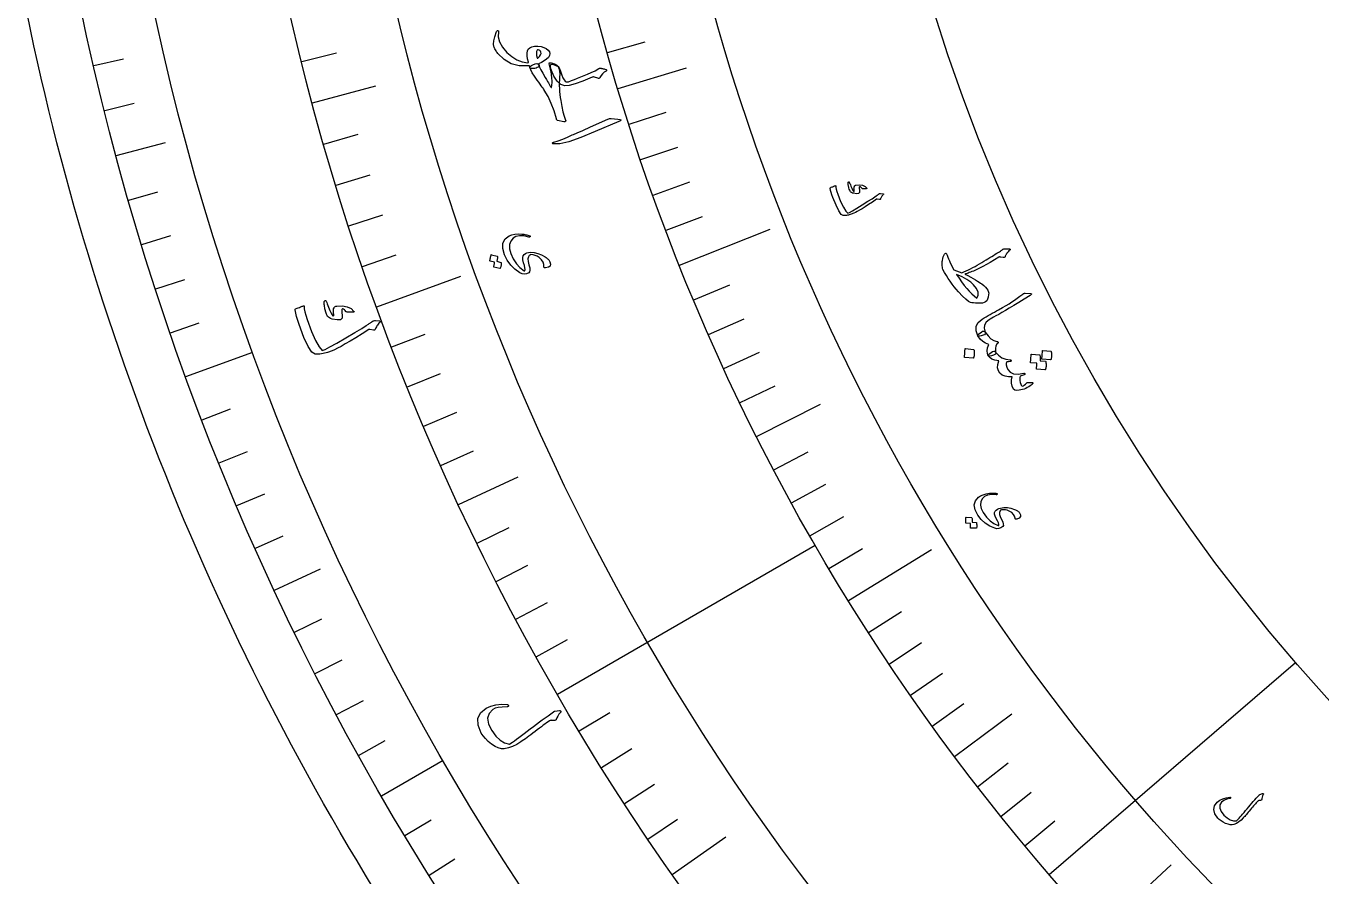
# Model space of a CAD drawing. Header units: millimetres. Extents: x -92 to 92, y -92 to 120.
# Drawn here: x -90.65 to -46.41, y -48.07 to -19.04 of the extents above; entities that cross this region are included whole.
import ezdxf

# ---------------------------------------------------------------- set-up
doc = ezdxf.new("R2010")
doc.units = ezdxf.units.MM
for name, color, linetype in [('CUT_OUTER', 1, 'Continuous'), ('ENGRAVE', 7, 'Continuous'), ('ENGRAVE_FINE', 8, 'Continuous'), ('TEXT', 5, 'Continuous')]:
    doc.layers.add(name, color=color, linetype=linetype)

msp = doc.modelspace()

# ---------------------------------------------------------------- linework, layer by layer
at = {"layer": 'CUT_OUTER'}
msp.add_lwpolyline([(-78.7504, -48.5245), (-79.0466, -48.0404), (-79.3399, -47.5545), (-79.6302, -47.0668), (-79.9175, -46.5773), (-80.2018, -46.0861), (-80.483, -45.5931), (-80.7613, -45.0984), (-81.0365, -44.602), (-81.3086, -44.1039), (-81.5777, -43.6042), (-81.8437, -43.1028), (-82.1067, -42.5998), (-82.3665, -42.0952), (-82.6232, -41.589), (-82.8769, -41.0813), (-83.1274, -40.572), (-83.3748, -40.0612), (-83.619, -39.5488), (-83.8601, -39.035), (-84.098, -38.5197), (-84.3328, -38.003), (-84.5644, -37.4848), (-84.7928, -36.9652), (-85.018, -36.4443), (-85.24, -35.9219), (-85.4589, -35.3982), (-85.6744, -34.8732), (-85.8868, -34.3468), (-86.0959, -33.8192), (-86.3018, -33.2903), (-86.5045, -32.7601), (-86.7039, -32.2287), (-86.9, -31.6961), (-87.0928, -31.1623), (-87.2824, -30.6273), (-87.4687, -30.0912), (-87.6517, -29.5539), (-87.8314, -29.0156), (-88.0077, -28.4761), (-88.1808, -27.9356), (-88.3506, -27.394), (-88.517, -26.8513), (-88.6801, -26.3077), (-88.8398, -25.7631), (-88.9962, -25.2175), (-89.1493, -24.6709), (-89.299, -24.1235), (-89.4453, -23.5751), (-89.5883, -23.0258), (-89.7279, -22.4757), (-89.8641, -21.9247), (-89.9969, -21.3729), (-90.1264, -20.8203), (-90.2524, -20.2669), (-90.3751, -19.7127), (-90.4944, -19.1578), (-90.6102, -18.6022)], dxfattribs=at)
at = {"layer": 'ENGRAVE'}
for points in [[(-70.4248, -21.1686), (-68.0862, -20.4656)], [(-80.8601, -21.6664), (-78.6978, -21.087)], [(-87.5612, -23.4619), (-85.8859, -23.0131)], [(-68.3198, -27.206), (-65.2261, -25.974)], [(-78.664, -28.6314), (-75.7956, -27.5873)], [(-85.1831, -31.0041), (-82.9014, -30.1737)], [(-65.6906, -33.0531), (-63.5092, -31.9555)], [(-75.8693, -35.3784), (-73.8405, -34.4324)], [(-72.4972, -41.8562), (-63.6853, -36.7687)], [(-62.5533, -38.6632), (-59.7207, -36.9125)], [(-82.1568, -38.3103), (-80.5849, -37.5774)], [(-55.6944, -48.0198), (-47.2877, -40.7715)], [(-58.9286, -43.9908), (-56.9717, -42.5299)], [(-78.5052, -45.325), (-76.4024, -44.1109)], [(-68.5733, -48.0155), (-66.7396, -46.7316)], [(-53.9708, -49.9491), (-51.5269, -47.6873)]]:
    msp.add_lwpolyline(points, dxfattribs=at)
for radius in [90.65, 90.65, 88.2219, 83.7125, 83.7125, 80.1513, 73.5375, 73.5375, 69.6525, 62.4375, 62.4375]:
    msp.add_circle((0, 0), radius, dxfattribs=at)
at = {"layer": 'ENGRAVE_FINE'}
for points in [[(-70.7818, -19.9424), (-69.4997, -19.5812)], [(-88.3266, -20.3918), (-87.3127, -20.1577)], [(-81.2259, -20.2519), (-80.0411, -19.9565)], [(-87.9573, -21.9302), (-86.9476, -21.6785)], [(-70.0464, -22.389), (-68.7776, -21.9834)], [(-80.4696, -23.0743), (-79.2959, -22.7377)], [(-69.6466, -23.6033), (-68.3851, -23.1758)], [(-80.0547, -24.4752), (-78.887, -24.1182)], [(-87.1384, -24.9865), (-86.1381, -24.6997)], [(-69.2255, -24.8112), (-67.9716, -24.3618)], [(-79.6153, -25.8686), (-78.4541, -25.4913)], [(-68.7832, -26.0122), (-67.5373, -25.541)], [(-86.689, -26.5035), (-85.6939, -26.1992)], [(-79.1517, -27.2541), (-77.9972, -26.8566)], [(-86.2133, -28.0124), (-85.2236, -27.6908)], [(-67.8355, -28.3921), (-66.6068, -27.8778)], [(-85.7113, -29.5128), (-84.7273, -29.174)], [(-67.3302, -29.5703), (-66.1107, -29.0347)], [(-78.1524, -29.9999), (-77.0124, -29.5623)], [(-66.8043, -30.7401), (-65.5942, -30.1833)], [(-77.6169, -31.3593), (-76.4848, -30.9019)], [(-66.2577, -31.9012), (-65.0575, -31.3233)], [(-84.6291, -32.4861), (-83.6576, -32.1131)], [(-77.0578, -32.7091), (-75.9338, -32.232)], [(-84.0492, -33.9581), (-83.0844, -33.5683)], [(-76.4752, -34.0489), (-75.3597, -33.5523)], [(-65.1032, -34.1956), (-63.924, -33.5762)], [(-64.4956, -35.3282), (-63.3274, -34.6883)], [(-83.4438, -35.4198), (-82.4859, -35.0132)], [(-63.868, -36.4506), (-62.7111, -35.7903)], [(-75.2403, -36.6971), (-74.1429, -36.1619)], [(-82.8129, -36.8707), (-81.8622, -36.4474)], [(-63.2205, -37.5624), (-62.0754, -36.882)], [(-74.5884, -38.0047), (-73.5005, -37.4504)], [(-73.9138, -39.3006), (-72.8357, -38.7274)], [(-81.4757, -39.7383), (-80.5404, -39.2822)], [(-61.8666, -39.7528), (-60.746, -39.0327)], [(-73.2166, -40.5846), (-72.1487, -39.9927)], [(-61.1606, -40.8307), (-60.0528, -40.0911)], [(-80.7697, -41.1542), (-79.8425, -40.6818)], [(-60.4355, -41.8965), (-59.3408, -41.1376)], [(-80.0392, -42.5576), (-79.1204, -42.0691)], [(-59.6914, -42.95), (-58.6102, -42.172)], [(-71.7556, -43.1151), (-70.709, -42.4863)], [(-79.2843, -43.948), (-78.3741, -43.4435)], [(-70.9922, -44.3609), (-69.9568, -43.7138)], [(-58.1472, -45.0185), (-57.094, -44.203)], [(-70.2072, -45.5931), (-69.1832, -44.9281)], [(-57.3476, -46.0328), (-56.3089, -45.199)], [(-77.7022, -46.6882), (-76.8102, -46.1522)], [(-69.4008, -46.8114), (-68.3886, -46.1287)], [(-56.5299, -47.0333), (-55.506, -46.1814)], [(-76.8756, -48.0372), (-75.9931, -47.4857)]]:
    msp.add_lwpolyline(points, dxfattribs=at)
at = {"layer": 'TEXT'}
for points in [[(-73.4925, -20.4027), (-73.7966, -20.3997), (-74.0702, -20.3281), (-74.3131, -20.1877), (-74.5248, -19.9782), (-74.5488, -19.9474), (-74.5712, -19.9165), (-74.5919, -19.8857), (-74.611, -19.8549), (-74.6282, -19.8243), (-74.6433, -19.794), (-74.6561, -19.7641), (-74.6668, -19.7345), (-74.6762, -19.6563), (-74.664, -19.5463), (-74.6301, -19.4044), (-74.5744, -19.2311), (-74.565, -19.2116), (-74.5543, -19.1988), (-74.5424, -19.1927), (-74.5292, -19.1932), (-74.5176, -19.1991), (-74.5104, -19.209), (-74.5078, -19.2227), (-74.5096, -19.2405), (-74.5187, -19.4079), (-74.4731, -19.5814), (-74.3728, -19.7604), (-74.2177, -19.9445), (-74.0567, -20.0851), (-73.8835, -20.1901), (-73.6981, -20.2595), (-73.5007, -20.2934), (-73.4946, -20.2911), (-73.4902, -20.2878), (-73.4875, -20.2835), (-73.4864, -20.2784), (-73.5123, -20.1576), (-73.5263, -20.0526), (-73.5284, -19.9634), (-73.5189, -19.8901), (-73.4902, -19.8277), (-73.4401, -19.78), (-73.3686, -19.7468), (-73.2757, -19.7283), (-73.263, -19.727), (-73.2501, -19.726), (-73.2368, -19.7254), (-73.2232, -19.7252), (-73.209, -19.7253), (-73.1941, -19.7257), (-73.1784, -19.7263), (-73.162, -19.7272), (-73.0532, -19.7411), (-72.9587, -19.768), (-72.8787, -19.8079), (-72.813, -19.8608), (-72.7685, -19.921), (-72.752, -19.9829), (-72.7635, -20.0465), (-72.803, -20.1119), (-72.8652, -20.1767), (-72.9423, -20.2343), (-73.0343, -20.2845), (-73.1412, -20.3274), (-73.1392, -20.3342), (-73.1371, -20.3406), (-73.1348, -20.3468), (-73.1323, -20.3527), (-73.1299, -20.3586), (-73.1276, -20.3648), (-73.1254, -20.3713), (-73.1234, -20.378), (-73.1219, -20.4026), (-73.1316, -20.4247), (-73.1526, -20.4445), (-73.1848, -20.4618), (-73.2218, -20.4756), (-73.2602, -20.4857), (-73.3002, -20.492), (-73.3416, -20.4945), (-73.3791, -20.4931), (-73.4071, -20.4877), (-73.4256, -20.4783), (-73.4347, -20.4647), (-73.453, -20.3992), (-73.4593, -20.4005), (-73.468, -20.4015), (-73.479, -20.4022), (-73.4925, -20.4027)], [(-73.1549, -20.1314), (-73.1021, -20.0781), (-73.0686, -20.0265), (-73.0545, -19.9765), (-73.0597, -19.9281), (-73.0745, -19.9024), (-73.0928, -19.8808), (-73.1145, -19.8635), (-73.1397, -19.8502), (-73.1521, -19.8471), (-73.1638, -19.8494), (-73.1751, -19.8571), (-73.1858, -19.8701), (-73.2072, -19.914), (-73.2144, -19.9712), (-73.2074, -20.0416), (-73.1861, -20.1252), (-73.182, -20.1333), (-73.1754, -20.1371), (-73.1664, -20.1364), (-73.1549, -20.1314)], [(-72.4196, -20.7919), (-72.4273, -20.8825), (-72.4313, -20.9759), (-72.4316, -21.0719), (-72.4282, -21.1706), (-72.4215, -21.2717), (-72.4118, -21.3746), (-72.399, -21.4795), (-72.3832, -21.5864), (-72.3475, -21.7913), (-72.3075, -21.9704), (-72.2632, -22.1238), (-72.215, -22.2513), (-72.2107, -22.2653), (-72.2106, -22.2778), (-72.2146, -22.2888), (-72.2228, -22.2983), (-72.2338, -22.3056), (-72.2461, -22.3101), (-72.2598, -22.3118), (-72.2748, -22.3106), (-72.486, -22.2639), (-72.5035, -22.2584), (-72.5169, -22.2482), (-72.526, -22.2336), (-72.531, -22.2144), (-72.6091, -21.9408), (-72.704, -21.6848), (-72.8159, -21.4463), (-72.945, -21.225), (-72.9524, -21.2127), (-72.9661, -21.1921), (-72.9862, -21.1631), (-73.0126, -21.1256), (-73.0454, -21.0798), (-73.0845, -21.0255), (-73.1298, -20.9628), (-73.1815, -20.8916), (-73.2791, -20.7527), (-73.354, -20.6346), (-73.4061, -20.5374), (-73.4357, -20.4613), (-73.4339, -20.4394), (-73.4172, -20.4153), (-73.3854, -20.3888), (-73.3385, -20.36), (-73.2583, -20.3287), (-73.1963, -20.3214), (-73.1525, -20.3382), (-73.1269, -20.379), (-73.1011, -20.4447), (-73.057, -20.5362), (-72.9944, -20.6536), (-72.9132, -20.7965), (-72.8718, -20.8684), (-72.8354, -20.9312), (-72.8041, -20.9851), (-72.7779, -21.0299), (-72.7568, -21.0656), (-72.741, -21.092), (-72.7304, -21.1089), (-72.7251, -21.1165), (-72.7225, -21.1193), (-72.7203, -21.1216), (-72.7185, -21.1236), (-72.717, -21.1253), (-72.7157, -21.1268), (-72.7147, -21.1283), (-72.7139, -21.1299), (-72.7133, -21.1316), (-72.7051, -21.1406), (-72.6988, -21.1432), (-72.6944, -21.1393), (-72.6918, -21.1291), (-72.685, -21.0852), (-72.6803, -21.0397), (-72.6777, -20.9924), (-72.6772, -20.9435), (-72.6785, -20.8928), (-72.6814, -20.8403), (-72.686, -20.7859), (-72.6922, -20.7298), (-72.6993, -20.6749), (-72.7075, -20.621), (-72.7167, -20.5682), (-72.727, -20.5163), (-72.7384, -20.4659), (-72.7511, -20.4175), (-72.765, -20.3711), (-72.7802, -20.3266), (-72.782, -20.3144), (-72.7797, -20.3052), (-72.7734, -20.2991), (-72.763, -20.296), (-72.7427, -20.2965), (-72.7226, -20.2985), (-72.7025, -20.3019), (-72.6825, -20.3067), (-72.6623, -20.3125), (-72.6413, -20.3191), (-72.6197, -20.3263), (-72.5974, -20.3344), (-72.554, -20.3535), (-72.5187, -20.3748), (-72.4916, -20.3984), (-72.4725, -20.4243), (-72.442, -20.4947), (-72.4231, -20.5794), (-72.4156, -20.6785), (-72.4196, -20.7919)], [(-72.1103, -20.9417), (-72.0144, -20.9057), (-71.9139, -20.8668), (-71.8086, -20.8249), (-71.6987, -20.7802), (-71.5837, -20.7321), (-71.4632, -20.6805), (-71.3373, -20.6254), (-71.206, -20.5667), (-71.0777, -20.4862), (-71.0595, -20.4805), (-71.0414, -20.4775), (-71.0234, -20.4773), (-71.0056, -20.4799), (-70.9963, -20.4818), (-70.9838, -20.4849), (-70.9683, -20.4891), (-70.9497, -20.4944), (-70.9278, -20.5006), (-70.9025, -20.5074), (-70.8738, -20.5148), (-70.8417, -20.5227), (-70.8311, -20.5258), (-70.8227, -20.5308), (-70.8165, -20.5378), (-70.8125, -20.5468), (-70.812, -20.555), (-70.8152, -20.5629), (-70.8222, -20.5706), (-70.833, -20.578), (-70.8935, -20.6204), (-70.9492, -20.6714), (-71, -20.731), (-71.0459, -20.7992), (-71.0592, -20.8169), (-71.0749, -20.8267), (-71.0928, -20.8286), (-71.1131, -20.8225), (-71.2325, -20.7812), (-71.2463, -20.779), (-71.2633, -20.7802), (-71.2835, -20.7845), (-71.307, -20.792), (-71.6297, -20.9267), (-71.8934, -21.0198), (-72.0981, -21.0709), (-72.2439, -21.0799), (-72.3775, -21.0345), (-72.5008, -20.924), (-72.6133, -20.7483), (-72.7147, -20.5073), (-72.7357, -20.4132), (-72.7194, -20.3593), (-72.6661, -20.3458), (-72.5756, -20.3724), (-72.5631, -20.378), (-72.5509, -20.3834), (-72.5389, -20.3887), (-72.5272, -20.3938), (-72.5158, -20.3987), (-72.5047, -20.4035), (-72.4938, -20.4081), (-72.4832, -20.4126), (-72.4619, -20.425), (-72.4444, -20.4421), (-72.4307, -20.4639), (-72.4206, -20.4905), (-72.3821, -20.6115), (-72.3433, -20.7167), (-72.3042, -20.8061), (-72.265, -20.8799), (-72.2353, -20.9194), (-72.1996, -20.9428), (-72.1579, -20.9502), (-72.1103, -20.9417)], [(-70.4328, -22.2177), (-70.3601, -22.2296), (-70.3301, -22.248), (-70.3426, -22.2731), (-70.3977, -22.3049), (-71.2026, -22.6446), (-71.6968, -22.8526), (-72.0999, -22.9925), (-72.4121, -23.0637), (-72.6336, -23.0659), (-72.6537, -23.0598), (-72.6657, -23.0526), (-72.6698, -23.0443), (-72.6658, -23.0348), (-72.6578, -23.0257), (-72.6462, -23.0173), (-72.6311, -23.0097), (-72.6126, -23.0029), (-72.466, -22.9565), (-72.3126, -22.9004), (-72.1525, -22.8348), (-71.9857, -22.7596), (-71.9418, -22.7409), (-71.8237, -22.6889), (-71.6313, -22.6039), (-71.3646, -22.4859), (-70.7746, -22.2196), (-70.7426, -22.2077), (-70.712, -22.1999), (-70.6829, -22.1962), (-70.6553, -22.1967)], [(-61.3667, -24.7979), (-61.3831, -24.817), (-61.3982, -24.8361), (-61.4121, -24.8553), (-61.4247, -24.8745), (-61.4359, -24.8938), (-61.4458, -24.9135), (-61.4542, -24.9334), (-61.4613, -24.9536), (-61.4664, -24.9623), (-61.4742, -24.9677), (-61.4848, -24.9698), (-61.4981, -24.9685), (-61.5701, -24.9578), (-61.5777, -24.957), (-61.584, -24.9568), (-61.589, -24.9571), (-61.5925, -24.958), (-61.7368, -25.053), (-61.8675, -25.138), (-61.9846, -25.2129), (-62.0883, -25.2776), (-62.1784, -25.332), (-62.255, -25.3758), (-62.3179, -25.4091), (-62.3672, -25.4317), (-62.462, -25.4704), (-62.4927, -25.4809), (-62.5242, -25.4901), (-62.5563, -25.4978), (-62.5892, -25.5042), (-62.6228, -25.509), (-62.6573, -25.5121), (-62.6926, -25.5136), (-62.7286, -25.5134), (-62.7983, -25.4735), (-62.8816, -25.3568), (-62.9783, -25.1634), (-63.0875, -24.8929), (-63.118, -24.8069), (-63.1439, -24.7266), (-63.1653, -24.6518), (-63.1822, -24.5825), (-63.182, -24.5756), (-63.1798, -24.5698), (-63.1759, -24.5653), (-63.17, -24.562), (-63.1409, -24.5487), (-63.1143, -24.5367), (-63.0902, -24.5262), (-63.0687, -24.517), (-63.0495, -24.5092), (-63.0323, -24.5026), (-63.0172, -24.4972), (-63.0041, -24.493), (-62.9966, -24.4911), (-62.9916, -24.4921), (-62.989, -24.496), (-62.989, -24.5029), (-62.985, -24.5539), (-62.9722, -24.6166), (-62.9505, -24.691), (-62.9198, -24.7772), (-62.8192, -25.0309), (-62.7278, -25.2243), (-62.6464, -25.3575), (-62.5751, -25.4307), (-62.5163, -25.4066), (-62.4141, -25.3511), (-62.2686, -25.2644), (-62.0796, -25.1464), (-61.891, -25.0269), (-61.7484, -24.936), (-61.6521, -24.8737), (-61.602, -24.8398), (-61.5885, -24.83), (-61.5759, -24.8209), (-61.5641, -24.8124), (-61.5532, -24.8045), (-61.5433, -24.7974), (-61.5345, -24.7909), (-61.5268, -24.7852), (-61.5202, -24.7802), (-61.5054, -24.7704), (-61.4903, -24.7637), (-61.4746, -24.7602), (-61.4586, -24.7598), (-61.3704, -24.7662), (-61.3643, -24.7672), (-61.3597, -24.7691), (-61.3567, -24.7719), (-61.3554, -24.7756), (-61.3561, -24.7812), (-61.3582, -24.7867), (-61.3617, -24.7923), (-61.3667, -24.7979)], [(-61.9237, -24.5756), (-61.9227, -24.5794), (-61.9229, -24.5831), (-61.9243, -24.5867), (-61.9269, -24.5902), (-61.9296, -24.5921), (-61.9328, -24.5937), (-61.9364, -24.5948), (-61.9405, -24.5956), (-62.0594, -24.5961), (-62.0717, -24.5953), (-62.0818, -24.5933), (-62.0895, -24.5901), (-62.0949, -24.5857), (-62.1114, -24.5643), (-62.1286, -24.5473), (-62.1466, -24.5348), (-62.1654, -24.5268), (-62.1735, -24.5269), (-62.1796, -24.5335), (-62.1837, -24.5465), (-62.1858, -24.566), (-62.1853, -24.5783), (-62.1844, -24.5908), (-62.1832, -24.6036), (-62.1815, -24.6167), (-62.1794, -24.6301), (-62.1768, -24.644), (-62.1738, -24.6585), (-62.1702, -24.6735), (-62.1713, -24.7305), (-62.2072, -24.7629), (-62.2779, -24.7706), (-62.3834, -24.7536), (-62.4171, -24.7426), (-62.445, -24.7299), (-62.4671, -24.7155), (-62.4835, -24.6993), (-62.4965, -24.6795), (-62.5101, -24.6505), (-62.5242, -24.6121), (-62.5389, -24.5645), (-62.5458, -24.54), (-62.5516, -24.5164), (-62.5561, -24.4937), (-62.5594, -24.472), (-62.5619, -24.4513), (-62.5639, -24.4318), (-62.5654, -24.4136), (-62.5665, -24.3966), (-62.5649, -24.3852), (-62.5615, -24.3762), (-62.5564, -24.3696), (-62.5495, -24.3654), (-62.5413, -24.3636), (-62.5344, -24.3651), (-62.5288, -24.3699), (-62.5244, -24.3779), (-62.512, -24.4042), (-62.4985, -24.4342), (-62.4838, -24.4679), (-62.4678, -24.5053), (-62.438, -24.5751), (-62.4121, -24.6286), (-62.39, -24.6657), (-62.3718, -24.6864), (-62.3683, -24.6886), (-62.3646, -24.6891), (-62.3607, -24.6879), (-62.3567, -24.6849), (-62.3546, -24.6821), (-62.3533, -24.6779), (-62.3528, -24.6724), (-62.3531, -24.6656), (-62.3616, -24.6042), (-62.3641, -24.5781), (-62.3632, -24.5546), (-62.3591, -24.5337), (-62.3517, -24.5155), (-62.3412, -24.4984), (-62.3285, -24.4858), (-62.3136, -24.4775), (-62.2963, -24.4737), (-62.1726, -24.4657), (-62.0693, -24.48), (-61.9864, -24.5166), (-61.9237, -24.5756)], [(-72.956, -27.2583), (-72.9586, -27.1801), (-72.9865, -27.1023), (-73.0397, -27.0246), (-73.1181, -26.947), (-73.1818, -26.9028), (-73.2499, -26.8714), (-73.3224, -26.8529), (-73.3994, -26.8473), (-73.4137, -26.8492), (-73.4276, -26.8539), (-73.441, -26.8616), (-73.4539, -26.8721), (-73.4875, -26.9233), (-73.5012, -26.9936), (-73.4949, -27.0831), (-73.4686, -27.1916), (-73.4415, -27.2982), (-73.4335, -27.3801), (-73.4448, -27.4372), (-73.4755, -27.4696), (-73.5533, -27.501), (-73.629, -27.5116), (-73.7028, -27.5013), (-73.7745, -27.4702), (-73.9439, -27.3491), (-74.0883, -27.2062), (-74.2073, -27.0416), (-74.301, -26.8554), (-74.3629, -26.6376), (-74.3564, -26.4558), (-74.2818, -26.3106), (-74.1394, -26.2019), (-74.0521, -26.1677), (-73.9518, -26.1466), (-73.8382, -26.1385), (-73.7116, -26.1434), (-73.6753, -26.1478), (-73.6399, -26.153), (-73.6055, -26.159), (-73.572, -26.1658), (-73.5392, -26.1734), (-73.5071, -26.182), (-73.4755, -26.1915), (-73.4445, -26.202), (-73.4308, -26.2086), (-73.4234, -26.2164), (-73.4224, -26.2252), (-73.4278, -26.235), (-73.4361, -26.2424), (-73.4455, -26.2468), (-73.456, -26.2482), (-73.4675, -26.2467), (-73.6426, -26.2089), (-73.7907, -26.202), (-73.9119, -26.2264), (-74.0061, -26.2822), (-74.09, -26.3841), (-74.1316, -26.5049), (-74.131, -26.6446), (-74.0879, -26.803), (-74.0007, -26.9945), (-73.8958, -27.1571), (-73.7732, -27.2907), (-73.6331, -27.3954), (-73.6225, -27.4008), (-73.6138, -27.4011), (-73.6071, -27.3963), (-73.6022, -27.3863), (-73.599, -27.352), (-73.6059, -27.2971), (-73.6228, -27.2217), (-73.6497, -27.1257), (-73.673, -27.0265), (-73.6777, -26.946), (-73.6638, -26.8843), (-73.6315, -26.8414), (-73.5864, -26.8105), (-73.5354, -26.788), (-73.4787, -26.7737), (-73.4162, -26.7678), (-73.2866, -26.775), (-73.159, -26.8039), (-73.0336, -26.8544), (-72.9102, -26.9264), (-72.8798, -26.9464), (-72.8524, -26.9665), (-72.8281, -26.9869), (-72.8067, -27.0074), (-72.7882, -27.028), (-72.7725, -27.0483), (-72.7596, -27.0685), (-72.7496, -27.0885), (-72.7268, -27.173), (-72.744, -27.2364), (-72.8012, -27.2789), (-72.8985, -27.3004), (-72.9271, -27.2998), (-72.9462, -27.2926), (-72.9559, -27.2787), (-72.956, -27.2583)], [(-74.4236, -27.1103), (-74.4199, -27.112), (-74.4169, -27.1153), (-74.4146, -27.12), (-74.4129, -27.1262), (-74.413, -27.1507), (-74.4142, -27.1747), (-74.4164, -27.1984), (-74.4196, -27.2217), (-74.424, -27.2448), (-74.4297, -27.2679), (-74.4365, -27.291), (-74.4446, -27.314), (-74.4477, -27.3191), (-74.4519, -27.3223), (-74.4571, -27.3237), (-74.4632, -27.3233), (-74.6657, -27.2781), (-74.6689, -27.276), (-74.6704, -27.2717), (-74.6703, -27.2653), (-74.6686, -27.2568), (-74.6664, -27.2505), (-74.6637, -27.2407), (-74.6608, -27.2273), (-74.6574, -27.2104), (-74.6535, -27.1897), (-74.6491, -27.1651), (-74.6441, -27.1365), (-74.6386, -27.1041), (-74.7963, -27.0668), (-74.8016, -27.0643), (-74.8043, -27.0597), (-74.8045, -27.053), (-74.8021, -27.044), (-74.8, -27.0362), (-74.7971, -27.0241), (-74.7932, -27.0077), (-74.7885, -26.9869), (-74.783, -26.9614), (-74.7769, -26.9311), (-74.77, -26.8959), (-74.7625, -26.8558), (-74.7605, -26.8512), (-74.7578, -26.8485), (-74.7544, -26.8477), (-74.7503, -26.8489), (-74.5537, -26.8997), (-74.5501, -26.9014), (-74.5471, -26.9047), (-74.5447, -26.9094), (-74.5431, -26.9157), (-74.5423, -26.9361), (-74.5427, -26.9564), (-74.5442, -26.9765), (-74.5469, -26.9964), (-74.5506, -27.016), (-74.5551, -27.0353), (-74.5605, -27.0543), (-74.5667, -27.073)], [(-57.2346, -26.6497), (-57.1976, -26.6485), (-57.1648, -26.6475), (-57.1362, -26.6468), (-57.1117, -26.6464), (-57.0918, -26.6461), (-57.0765, -26.6459), (-57.0659, -26.6458), (-57.0601, -26.6458), (-57.0517, -26.6476), (-57.0446, -26.6512), (-57.0388, -26.6567), (-57.0343, -26.6641), (-57.0324, -26.671), (-57.033, -26.6778), (-57.0364, -26.6846), (-57.0423, -26.6914), (-57.0716, -26.7229), (-57.0974, -26.7509), (-57.1196, -26.7757), (-57.1381, -26.797), (-57.1456, -26.8078), (-57.1534, -26.8198), (-57.1614, -26.833), (-57.1698, -26.8474), (-57.1784, -26.8632), (-57.1872, -26.8805), (-57.196, -26.8994), (-57.205, -26.9198), (-57.2165, -26.9353), (-57.2303, -26.9452), (-57.2463, -26.9494), (-57.2646, -26.9478), (-57.3603, -26.9283), (-57.3751, -26.9266), (-57.3892, -26.9275), (-57.4025, -26.931), (-57.415, -26.9371), (-57.7144, -27.1108), (-57.9591, -27.2472), (-58.1491, -27.346), (-58.2846, -27.4071), (-58.3362, -27.4278), (-58.3835, -27.4463), (-58.4264, -27.4624), (-58.465, -27.4763), (-58.4994, -27.4881), (-58.5298, -27.4977), (-58.5562, -27.5053), (-58.5786, -27.5107), (-58.4739, -27.565), (-58.3784, -27.6159), (-58.2922, -27.6634), (-58.2152, -27.7076), (-58.1474, -27.7483), (-58.0888, -27.7852), (-58.0392, -27.8185), (-57.9988, -27.848), (-57.933, -27.9035), (-57.8764, -27.9577), (-57.829, -28.0107), (-57.7909, -28.0624), (-57.7754, -28.0921), (-57.7658, -28.1264), (-57.7623, -28.1654), (-57.7648, -28.2091), (-57.7799, -28.3006), (-57.8022, -28.3731), (-57.8315, -28.4267), (-57.868, -28.4612), (-57.9164, -28.4839), (-57.9758, -28.4993), (-58.0462, -28.5075), (-58.1275, -28.5084), (-58.2097, -28.505), (-58.2796, -28.4989), (-58.3372, -28.4903), (-58.3825, -28.4792), (-58.45, -28.4438), (-58.5421, -28.3712), (-58.6586, -28.2611), (-58.7993, -28.1133), (-58.874, -28.0289), (-58.9462, -27.9413), (-59.0158, -27.8504), (-59.0829, -27.7563), (-59.1474, -27.6593), (-59.2093, -27.56), (-59.2686, -27.4583), (-59.3253, -27.3543), (-59.3355, -27.3114), (-59.3434, -27.2699), (-59.349, -27.2296), (-59.3522, -27.1907), (-59.3532, -27.1528), (-59.3521, -27.1155), (-59.3491, -27.0788), (-59.344, -27.0428), (-59.3307, -26.9775), (-59.3136, -26.9205), (-59.2926, -26.8718), (-59.2679, -26.8314), (-59.2443, -26.8047), (-59.2251, -26.793), (-59.2103, -26.7963), (-59.1999, -26.8145), (-59.1819, -26.871), (-59.1604, -26.931), (-59.1353, -26.9943), (-59.1066, -27.0609), (-59.0744, -27.131), (-59.0386, -27.2043), (-58.9992, -27.281), (-58.9563, -27.361), (-58.684, -27.4631), (-58.6082, -27.4318), (-58.5325, -27.3987), (-58.4569, -27.3636), (-58.3812, -27.3266), (-58.3053, -27.2877), (-58.229, -27.2471), (-58.1521, -27.2048), (-58.0748, -27.1608), (-57.9986, -27.1164), (-57.9252, -27.0729), (-57.8547, -27.0303), (-57.7869, -26.9887), (-57.7217, -26.9482), (-57.6585, -26.9091), (-57.5975, -26.8715), (-57.5387, -26.8354), (-57.4842, -26.8018), (-57.4364, -26.772), (-57.3953, -26.746), (-57.3609, -26.7237), (-57.3329, -26.7051), (-57.3113, -26.69), (-57.296, -26.6786), (-57.287, -26.6707), (-57.2762, -26.6633), (-57.2639, -26.6574), (-57.25, -26.6528), (-57.2346, -26.6497)], [(-58.278, -27.8744), (-58.3755, -27.7867), (-58.5047, -27.6986), (-58.6655, -27.6099), (-58.8579, -27.5201), (-58.7732, -27.655), (-58.6875, -27.7804), (-58.6009, -27.8963), (-58.5135, -28.0028), (-58.4258, -28.0998), (-58.3383, -28.1873), (-58.2509, -28.2655), (-58.1639, -28.3342), (-58.1183, -28.2367), (-58.1222, -28.1277), (-58.1754, -28.007), (-58.278, -27.8744)], [(-56.3286, -28.1802), (-56.3176, -28.1813), (-56.3095, -28.1834), (-56.3044, -28.1866), (-56.3023, -28.1909), (-56.3027, -28.1992), (-56.3108, -28.2106), (-56.3266, -28.2249), (-56.3502, -28.2422), (-56.548, -28.3697), (-56.7321, -28.4853), (-56.9025, -28.5889), (-57.0591, -28.6806), (-57.1941, -28.7568), (-57.3151, -28.8254), (-57.4219, -28.8862), (-57.5147, -28.9393), (-57.5934, -28.9845), (-57.6583, -29.0216), (-57.7092, -29.0506), (-57.7462, -29.0716), (-57.8474, -29.1537), (-57.9032, -29.2509), (-57.9135, -29.3632), (-57.8782, -29.4904), (-57.8703, -29.5268), (-57.8793, -29.5573), (-57.9055, -29.5819), (-57.9487, -29.6006), (-58.0213, -29.6211), (-58.0757, -29.6309), (-58.1117, -29.63), (-58.1295, -29.6184), (-58.191, -29.4445), (-58.1877, -29.292), (-58.1197, -29.1613), (-57.9873, -29.0522), (-57.9185, -29.011), (-57.8492, -28.9703), (-57.7795, -28.93), (-57.7093, -28.8902), (-57.6388, -28.8506), (-57.568, -28.8112), (-57.4969, -28.7718), (-57.4256, -28.7325), (-57.2894, -28.6579), (-57.1681, -28.5881), (-57.0617, -28.5232), (-56.9701, -28.4632), (-56.8833, -28.403), (-56.7914, -28.3378), (-56.6944, -28.2675), (-56.5923, -28.1922), (-56.5734, -28.1796), (-56.5547, -28.171), (-56.5363, -28.1663), (-56.5181, -28.1655)], [(-78.5639, -29.1629), (-78.5911, -29.1926), (-78.6163, -29.2224), (-78.6393, -29.2523), (-78.6604, -29.2824), (-78.6792, -29.3128), (-78.6959, -29.3436), (-78.7104, -29.375), (-78.7227, -29.4069), (-78.7312, -29.4206), (-78.744, -29.4288), (-78.7609, -29.4317), (-78.7822, -29.4291), (-78.8968, -29.4089), (-78.9089, -29.4073), (-78.919, -29.4067), (-78.9269, -29.407), (-78.9326, -29.4083), (-79.1677, -29.5536), (-79.3806, -29.6835), (-79.5714, -29.7979), (-79.7401, -29.8967), (-79.8867, -29.9796), (-80.0111, -30.0463), (-80.1132, -30.0967), (-80.1931, -30.1307), (-80.3464, -30.1883), (-80.396, -30.2038), (-80.4467, -30.2171), (-80.4985, -30.228), (-80.5513, -30.2367), (-80.6054, -30.2428), (-80.6606, -30.2463), (-80.7171, -30.2471), (-80.7748, -30.2452), (-80.8844, -30.1781), (-81.0125, -29.9875), (-81.1582, -29.673), (-81.3201, -29.2345), (-81.3646, -29.0954), (-81.4022, -28.9654), (-81.4326, -28.8445), (-81.4562, -28.7328), (-81.4555, -28.7216), (-81.4518, -28.7125), (-81.4452, -28.7055), (-81.4356, -28.7006), (-81.3884, -28.6807), (-81.3453, -28.663), (-81.3063, -28.6473), (-81.2714, -28.6338), (-81.2402, -28.6223), (-81.2124, -28.6126), (-81.1879, -28.6048), (-81.1668, -28.5988), (-81.1547, -28.596), (-81.1467, -28.5979), (-81.1429, -28.6043), (-81.1432, -28.6153), (-81.1394, -28.6971), (-81.122, -28.7981), (-81.091, -28.9183), (-81.0463, -29.0577), (-80.8975, -29.4686), (-80.7605, -29.7824), (-80.6362, -29.9994), (-80.5256, -30.1197), (-80.4304, -30.0839), (-80.2645, -29.9998), (-80.0278, -29.8676), (-79.7202, -29.6875), (-79.413, -29.5051), (-79.1808, -29.3665), (-79.0239, -29.2713), (-78.9422, -29.2194), (-78.9201, -29.2044), (-78.8994, -29.1904), (-78.8802, -29.1774), (-78.8624, -29.1654), (-78.8462, -29.1544), (-78.8318, -29.1445), (-78.8193, -29.1357), (-78.8085, -29.128), (-78.7844, -29.113), (-78.7598, -29.1031), (-78.7347, -29.0981), (-78.7091, -29.0982), (-78.5684, -29.1124), (-78.5586, -29.1142), (-78.5514, -29.1174), (-78.5468, -29.122), (-78.5448, -29.128), (-78.5462, -29.1368), (-78.5499, -29.1455), (-78.5558, -29.1542), (-78.5639, -29.1629)], [(-79.4434, -28.7837), (-79.4421, -28.7898), (-79.4426, -28.7957), (-79.445, -28.8013), (-79.4492, -28.8068), (-79.4537, -28.8098), (-79.4589, -28.8121), (-79.4647, -28.8137), (-79.4712, -28.8148), (-79.6614, -28.81), (-79.6811, -28.8082), (-79.6971, -28.8045), (-79.7093, -28.799), (-79.7177, -28.7918), (-79.743, -28.7568), (-79.7697, -28.7289), (-79.7978, -28.7081), (-79.8274, -28.6944), (-79.8403, -28.6942), (-79.8504, -28.7044), (-79.8577, -28.725), (-79.862, -28.756), (-79.8619, -28.7756), (-79.8611, -28.7956), (-79.8597, -28.8161), (-79.8577, -28.837), (-79.855, -28.8586), (-79.8516, -28.881), (-79.8474, -28.9042), (-79.8425, -28.9283), (-79.847, -29.0192), (-79.9059, -29.0693), (-80.0193, -29.0783), (-80.1872, -29.0461), (-80.2405, -29.027), (-80.2846, -29.0053), (-80.3193, -28.9812), (-80.3447, -28.9545), (-80.3645, -28.9223), (-80.3847, -28.8753), (-80.4054, -28.8133), (-80.4265, -28.7365), (-80.4363, -28.697), (-80.4443, -28.659), (-80.4504, -28.6225), (-80.4547, -28.5876), (-80.4576, -28.5545), (-80.4598, -28.5233), (-80.4613, -28.494), (-80.4621, -28.4668), (-80.4589, -28.4487), (-80.4531, -28.4345), (-80.4445, -28.4242), (-80.4333, -28.4178), (-80.4202, -28.4154), (-80.4092, -28.4181), (-80.4005, -28.426), (-80.3938, -28.4391), (-80.3754, -28.4817), (-80.3553, -28.5303), (-80.3335, -28.5849), (-80.3099, -28.6455), (-80.2658, -28.7584), (-80.2269, -28.845), (-80.1934, -28.9053), (-80.1654, -28.9393), (-80.1598, -28.9431), (-80.1539, -28.944), (-80.1477, -28.9422), (-80.1411, -28.9376), (-80.1376, -28.9333), (-80.1353, -28.9267), (-80.1343, -28.918), (-80.1344, -28.907), (-80.145, -28.8085), (-80.1476, -28.7667), (-80.1451, -28.7293), (-80.1374, -28.6961), (-80.1246, -28.6674), (-80.1071, -28.6406), (-80.0862, -28.6211), (-80.0618, -28.6086), (-80.034, -28.6033), (-79.8359, -28.5965), (-79.6715, -28.6243), (-79.5407, -28.6867), (-79.4434, -28.7837)], [(-57.5255, -30.1727), (-57.521, -30.1985), (-57.52, -30.2186), (-57.5224, -30.233), (-57.5282, -30.2417), (-57.5396, -30.2503), (-57.5545, -30.259), (-57.5729, -30.2678), (-57.5948, -30.2766), (-57.6671, -30.3011), (-57.7213, -30.3137), (-57.7574, -30.3146), (-57.7752, -30.3036), (-57.8043, -30.2225), (-57.812, -30.1303), (-57.7983, -30.0271), (-57.7633, -29.913), (-57.8686, -29.876), (-57.9648, -29.8146), (-58.0518, -29.7287), (-58.1295, -29.6184), (-58.1334, -29.6043), (-58.1309, -29.5899), (-58.1218, -29.5753), (-58.1063, -29.5605), (-58.0004, -29.4784), (-57.9886, -29.4693), (-57.9739, -29.4631), (-57.9564, -29.46), (-57.936, -29.4598), (-57.9187, -29.4627), (-57.9033, -29.4688), (-57.8898, -29.478), (-57.8782, -29.4904), (-57.785, -29.6213), (-57.6877, -29.718), (-57.5866, -29.7808), (-57.4817, -29.8095), (-57.468, -29.8122), (-57.4564, -29.8176), (-57.4468, -29.8259), (-57.4392, -29.837), (-57.4351, -29.8488), (-57.4357, -29.859), (-57.4411, -29.8678), (-57.4512, -29.875), (-57.4615, -29.8808), (-57.47, -29.8866), (-57.4767, -29.8923), (-57.4817, -29.898), (-57.5134, -29.974), (-57.5313, -30.0452), (-57.5353, -30.1114), (-57.5255, -30.1727)], [(-58.2811, -30.0917), (-58.2758, -30.0934), (-58.2712, -30.0973), (-58.2672, -30.1033), (-58.2639, -30.1114), (-58.2574, -30.1776), (-58.2574, -30.2432), (-58.2638, -30.3081), (-58.2767, -30.3725), (-58.2799, -30.3798), (-58.2845, -30.3846), (-58.2903, -30.387), (-58.2974, -30.3869), (-58.5779, -30.3636), (-58.5855, -30.3612), (-58.59, -30.3555), (-58.5914, -30.3463), (-58.5898, -30.3338), (-58.5884, -30.3229), (-58.5865, -30.306), (-58.5843, -30.283), (-58.5817, -30.254), (-58.5788, -30.2186), (-58.5758, -30.1764), (-58.5728, -30.1275), (-58.5697, -30.0719), (-58.5684, -30.0641), (-58.5657, -30.0591), (-58.5615, -30.0569), (-58.5559, -30.0576)], [(-56.2664, -31.2197), (-56.259, -31.2234), (-56.2565, -31.2312), (-56.2589, -31.243), (-56.2662, -31.2588), (-56.2817, -31.2802), (-56.3074, -31.304), (-56.3433, -31.3305), (-56.3894, -31.3595), (-56.4431, -31.3904), (-56.4974, -31.4168), (-56.5524, -31.4387), (-56.6082, -31.456), (-56.7224, -31.4795), (-56.8112, -31.4842), (-56.8744, -31.4702), (-56.9122, -31.4375), (-56.96, -31.3373), (-56.9842, -31.2336), (-56.9846, -31.1264), (-56.9612, -31.0158), (-57.0911, -31.0193), (-57.2038, -31.0007), (-57.2995, -30.9602), (-57.378, -30.8976), (-57.4315, -30.8163), (-57.4564, -30.7184), (-57.4526, -30.6039), (-57.4202, -30.4731), (-57.549, -30.4495), (-57.6512, -30.4133), (-57.7266, -30.3647), (-57.7752, -30.3036), (-57.7748, -30.286), (-57.7587, -30.2611), (-57.7269, -30.2288), (-57.6795, -30.1893), (-57.629, -30.1575), (-57.5865, -30.1442), (-57.552, -30.1492), (-57.5255, -30.1727), (-57.429, -30.2859), (-57.3134, -30.3684), (-57.1789, -30.4201), (-57.0256, -30.441), (-57.0172, -30.4421), (-57.0104, -30.4444), (-57.0051, -30.448), (-57.0014, -30.4529), (-56.9986, -30.4599), (-56.9975, -30.4668), (-56.9982, -30.4739), (-57.0007, -30.4809), (-57.0141, -30.4915), (-57.0426, -30.4989), (-57.086, -30.5032), (-57.1444, -30.5044), (-57.1634, -30.554), (-57.164, -30.6155), (-57.1462, -30.6891), (-57.1097, -30.7745), (-57.0338, -30.8646), (-56.9167, -30.9157), (-56.7588, -30.9277), (-56.5602, -30.9006), (-56.55, -30.899), (-56.542, -30.8995), (-56.5359, -30.902), (-56.5319, -30.9065), (-56.5284, -30.9146), (-56.5268, -30.9224), (-56.5272, -30.9299), (-56.5294, -30.9371), (-56.5344, -30.9443), (-56.5402, -30.9501), (-56.5467, -30.9546), (-56.5539, -30.9577), (-56.6844, -30.9934), (-56.6953, -31.0411), (-56.6992, -31.0935), (-56.6961, -31.1505), (-56.6858, -31.2122), (-56.6699, -31.269), (-56.6514, -31.3087), (-56.6302, -31.3312), (-56.6064, -31.3366), (-56.5795, -31.3278), (-56.5463, -31.3061), (-56.5068, -31.2715), (-56.461, -31.224), (-56.4438, -31.2183), (-56.4056, -31.2157), (-56.3465, -31.2162), (-56.2664, -31.2197)], [(-55.8277, -30.4899), (-55.8224, -30.4914), (-55.8178, -30.495), (-55.8138, -30.5007), (-55.8104, -30.5085), (-55.806, -30.5407), (-55.803, -30.5726), (-55.8016, -30.6042), (-55.8016, -30.6355), (-55.8031, -30.6668), (-55.8063, -30.6984), (-55.8111, -30.7302), (-55.8176, -30.7623), (-55.8209, -30.7697), (-55.8259, -30.7748), (-55.8325, -30.7778), (-55.8408, -30.7786), (-56.1211, -30.7631), (-56.1258, -30.7611), (-56.1286, -30.7558), (-56.1297, -30.7473), (-56.129, -30.7357), (-56.1283, -30.7279), (-56.1273, -30.7158), (-56.1261, -30.6993), (-56.1245, -30.6785), (-56.1229, -30.6534), (-56.1212, -30.6241), (-56.1196, -30.5907), (-56.118, -30.5531), (-56.3239, -30.5415), (-56.3303, -30.5388), (-56.334, -30.5329), (-56.335, -30.5237), (-56.3332, -30.5113), (-56.3319, -30.5006), (-56.3302, -30.484), (-56.3281, -30.4615), (-56.3256, -30.4331), (-56.323, -30.3984), (-56.3204, -30.3571), (-56.3177, -30.3092), (-56.315, -30.2548), (-56.3131, -30.2483), (-56.31, -30.2442), (-56.3056, -30.2425), (-56.2999, -30.2431), (-56.0294, -30.2695), (-56.0241, -30.271), (-56.0195, -30.2747), (-56.0155, -30.2804), (-56.0122, -30.2883), (-56.0091, -30.311), (-56.0066, -30.3339), (-56.0047, -30.3569), (-56.0034, -30.38), (-56.003, -30.4032), (-56.0037, -30.4263), (-56.0055, -30.4494), (-56.0085, -30.4724)], [(-55.6429, -30.1478), (-55.6376, -30.1493), (-55.633, -30.1529), (-55.629, -30.1586), (-55.6257, -30.1664), (-55.6214, -30.1984), (-55.6186, -30.2302), (-55.6174, -30.2617), (-55.6175, -30.2929), (-55.6193, -30.3241), (-55.6226, -30.3556), (-55.6276, -30.3873), (-55.6343, -30.4192), (-55.638, -30.4283), (-55.6429, -30.4344), (-55.6489, -30.4377), (-55.656, -30.4381), (-55.9359, -30.4224), (-55.9422, -30.4197), (-55.9459, -30.4138), (-55.9468, -30.4046), (-55.9451, -30.3923), (-55.9437, -30.3817), (-55.942, -30.3651), (-55.9399, -30.3427), (-55.9374, -30.3144), (-55.9348, -30.2799), (-55.9321, -30.2388), (-55.9293, -30.1911), (-55.9265, -30.1369), (-55.9253, -30.1293), (-55.9226, -30.1244), (-55.9185, -30.1221), (-55.9129, -30.1226)], [(-56.8603, -35.8519), (-56.8771, -35.7828), (-56.9164, -35.7187), (-56.978, -35.6593), (-57.0622, -35.6048), (-57.127, -35.5772), (-57.1935, -35.5619), (-57.2614, -35.5589), (-57.331, -35.5681), (-57.3434, -35.5724), (-57.3548, -35.5792), (-57.3654, -35.5885), (-57.3749, -35.6003), (-57.3954, -35.652), (-57.3945, -35.7171), (-57.3724, -35.7956), (-57.329, -35.8873), (-57.285, -35.9772), (-57.2628, -36.0487), (-57.2623, -36.1016), (-57.2836, -36.1361), (-57.347, -36.1785), (-57.4125, -36.2019), (-57.48, -36.2064), (-57.5496, -36.1919), (-57.7229, -36.1154), (-57.8778, -36.0148), (-58.0143, -35.8902), (-58.1321, -35.7417), (-58.2275, -35.5591), (-58.2552, -35.3961), (-58.2156, -35.253), (-58.1088, -35.1299), (-58.0375, -35.0834), (-57.952, -35.0461), (-57.8524, -35.018), (-57.7388, -34.999), (-57.7056, -34.9963), (-57.6732, -34.9944), (-57.6414, -34.9934), (-57.6104, -34.9932), (-57.5798, -34.994), (-57.5496, -34.9957), (-57.5197, -34.9983), (-57.4902, -35.0019), (-57.4768, -35.0054), (-57.4688, -35.0109), (-57.4663, -35.0185), (-57.4693, -35.0283), (-57.4753, -35.0364), (-57.4829, -35.042), (-57.4919, -35.0453), (-57.5024, -35.046), (-57.6653, -35.0446), (-57.7984, -35.0658), (-57.9018, -35.1098), (-57.9754, -35.1768), (-58.0312, -35.283), (-58.046, -35.3983), (-58.0196, -35.5226), (-57.952, -35.6557), (-57.8391, -35.8101), (-57.7156, -35.9355), (-57.5817, -36.0319), (-57.4377, -36.0992), (-57.4272, -36.1021), (-57.4194, -36.1007), (-57.4143, -36.0952), (-57.4118, -36.0854), (-57.4153, -36.0543), (-57.4316, -36.0067), (-57.4606, -35.9426), (-57.5023, -35.8621), (-57.5414, -35.7781), (-57.5605, -35.7073), (-57.5595, -35.6499), (-57.5387, -35.6057), (-57.5042, -35.5698), (-57.463, -35.5404), (-57.4152, -35.5172), (-57.3607, -35.5004), (-57.2439, -35.4829), (-57.125, -35.485), (-57.0041, -35.5068), (-56.8809, -35.548), (-56.8502, -35.5602), (-56.8221, -35.5731), (-56.7967, -35.5867), (-56.7738, -35.601), (-56.7536, -35.6159), (-56.7358, -35.6311), (-56.7206, -35.6467), (-56.708, -35.6626), (-56.6721, -35.7335), (-56.6757, -35.7932), (-56.7188, -35.8416), (-56.8014, -35.8787), (-56.827, -35.8834), (-56.8453, -35.8806), (-56.8564, -35.87), (-56.8603, -35.8519)], [(-58.1941, -35.9913), (-58.1905, -35.9922), (-58.1872, -35.9945), (-58.1843, -35.9983), (-58.1817, -36.0035), (-58.1772, -36.0253), (-58.1738, -36.047), (-58.1714, -36.0685), (-58.17, -36.0898), (-58.1696, -36.1112), (-58.1703, -36.1328), (-58.1721, -36.1546), (-58.1751, -36.1766), (-58.177, -36.1817), (-58.1801, -36.1854), (-58.1844, -36.1876), (-58.1899, -36.1884), (-58.3786, -36.1854), (-58.3818, -36.1842), (-58.384, -36.1807), (-58.3851, -36.1749), (-58.3851, -36.167), (-58.3843, -36.161), (-58.3838, -36.1517), (-58.3836, -36.1393), (-58.3837, -36.1236), (-58.3841, -36.1044), (-58.3847, -36.0817), (-58.3856, -36.0554), (-58.3866, -36.0254), (-58.534, -36.0213), (-58.5391, -36.0201), (-58.5424, -36.0165), (-58.5438, -36.0105), (-58.5433, -36.002), (-58.5429, -35.9948), (-58.5425, -35.9834), (-58.5422, -35.9681), (-58.5418, -35.9486), (-58.5417, -35.925), (-58.5418, -35.8968), (-58.5422, -35.8642), (-58.5429, -35.827), (-58.5419, -35.8226), (-58.54, -35.8197), (-58.5371, -35.8184), (-58.5333, -35.8187), (-58.3489, -35.8277), (-58.3453, -35.8286), (-58.342, -35.8309), (-58.3391, -35.8347), (-58.3365, -35.84), (-58.332, -35.8581), (-58.3286, -35.8762), (-58.3263, -35.8944), (-58.3249, -35.9126), (-58.3246, -35.9307), (-58.325, -35.9488), (-58.3263, -35.9667), (-58.3284, -35.9845)], [(-72.4192, -42.4209), (-72.4074, -42.4207), (-72.3974, -42.4233), (-72.3891, -42.4288), (-72.3825, -42.4373), (-72.3787, -42.4474), (-72.379, -42.458), (-72.3834, -42.4691), (-72.3919, -42.4807), (-72.4425, -42.5458), (-72.4832, -42.6074), (-72.5137, -42.6655), (-72.5341, -42.7201), (-72.5427, -42.7377), (-72.5573, -42.7499), (-72.578, -42.7566), (-72.6049, -42.7579), (-72.6189, -42.7569), (-72.6323, -42.7559), (-72.6451, -42.7552), (-72.6573, -42.7545), (-72.6689, -42.7539), (-72.6794, -42.7532), (-72.6891, -42.7525), (-72.6978, -42.7516), (-72.7133, -42.7508), (-72.7298, -42.7533), (-72.7471, -42.7592), (-72.7654, -42.7685), (-72.8132, -42.8011), (-72.8649, -42.8375), (-72.9205, -42.8776), (-72.9799, -42.9213), (-73.0433, -42.9687), (-73.1107, -43.0194), (-73.1823, -43.0735), (-73.2579, -43.1309), (-73.3326, -43.1895), (-73.4032, -43.2439), (-73.4697, -43.2943), (-73.532, -43.3405), (-73.5902, -43.383), (-73.6445, -43.4219), (-73.6949, -43.4572), (-73.7412, -43.489), (-73.882, -43.5772), (-74.0244, -43.6454), (-74.1684, -43.6935), (-74.314, -43.7216), (-74.4094, -43.7214), (-74.5128, -43.695), (-74.6241, -43.6425), (-74.7434, -43.5637), (-74.8587, -43.4698), (-74.9562, -43.3753), (-75.036, -43.2802), (-75.0981, -43.1845), (-75.2061, -42.9178), (-75.2144, -42.6879), (-75.1234, -42.4951), (-74.9335, -42.3396), (-74.7693, -42.2636), (-74.5925, -42.2178), (-74.4029, -42.202), (-74.2007, -42.2158), (-74.188, -42.2184), (-74.1783, -42.2231), (-74.1717, -42.2301), (-74.1681, -42.2393), (-74.1664, -42.2503), (-74.167, -42.2598), (-74.17, -42.2677), (-74.1753, -42.274), (-74.1842, -42.2815), (-74.194, -42.2867), (-74.2047, -42.2894), (-74.2163, -42.2898), (-74.3839, -42.2973), (-74.5205, -42.3143), (-74.6262, -42.3409), (-74.7009, -42.3772), (-74.8286, -42.514), (-74.8772, -42.6808), (-74.8463, -42.8776), (-74.7356, -43.104), (-74.601, -43.2879), (-74.4553, -43.4259), (-74.2988, -43.5178), (-74.1316, -43.5637), (-74.0826, -43.5319), (-74.0261, -43.4935), (-73.962, -43.4484), (-73.8905, -43.3969), (-73.8113, -43.3384), (-73.7245, -43.2728), (-73.6299, -43.2001), (-73.5277, -43.1203), (-73.4215, -43.0392), (-73.3166, -42.96), (-73.2131, -42.8826), (-73.1109, -42.807), (-73.01, -42.7333), (-72.9103, -42.6619), (-72.8117, -42.5925), (-72.7143, -42.5253), (-72.6228, -42.4566), (-72.6113, -42.4506), (-72.6, -42.4461), (-72.5887, -42.4431), (-72.5775, -42.4415)], [(-48.4091, -45.2535), (-48.4019, -45.2517), (-48.3955, -45.252), (-48.3896, -45.2542), (-48.3844, -45.2585), (-48.3807, -45.2642), (-48.3794, -45.2707), (-48.3805, -45.2781), (-48.3841, -45.2863), (-48.406, -45.333), (-48.4222, -45.3762), (-48.4328, -45.4159), (-48.4377, -45.4521), (-48.4405, -45.464), (-48.4477, -45.4734), (-48.4595, -45.4804), (-48.4757, -45.4849), (-48.4843, -45.4861), (-48.4927, -45.4874), (-48.5006, -45.4886), (-48.5082, -45.4899), (-48.5153, -45.4911), (-48.5218, -45.4921), (-48.5278, -45.493), (-48.5333, -45.4937), (-48.5429, -45.4953), (-48.5526, -45.4991), (-48.5623, -45.505), (-48.5722, -45.5132), (-48.5969, -45.5397), (-48.6234, -45.569), (-48.6517, -45.601), (-48.682, -45.6359), (-48.7141, -45.6735), (-48.7483, -45.7137), (-48.7844, -45.7565), (-48.8227, -45.8019), (-48.8602, -45.8479), (-48.8957, -45.8907), (-48.9293, -45.9306), (-48.961, -45.9673), (-48.9907, -46.0012), (-49.0185, -46.0324), (-49.0443, -46.0608), (-49.0682, -46.0866), (-49.142, -46.1596), (-49.2194, -46.2207), (-49.3006, -46.2699), (-49.3856, -46.307), (-49.4437, -46.32), (-49.5103, -46.3182), (-49.5854, -46.3015), (-49.6689, -46.27), (-49.752, -46.2288), (-49.8244, -46.1847), (-49.8861, -46.1379), (-49.937, -46.0883), (-50.0396, -45.941), (-50.0765, -45.8022), (-50.0478, -45.6722), (-49.9538, -45.5509), (-49.8644, -45.4818), (-49.763, -45.4292), (-49.6497, -45.3932), (-49.5246, -45.3735), (-49.5164, -45.3733), (-49.5099, -45.3749), (-49.5048, -45.3782), (-49.5014, -45.3833), (-49.4988, -45.3898), (-49.4979, -45.3956), (-49.4986, -45.4009), (-49.5009, -45.4055), (-49.5053, -45.4113), (-49.5106, -45.4158), (-49.5167, -45.4189), (-49.5237, -45.4208), (-49.6248, -45.4486), (-49.7057, -45.478), (-49.7664, -45.5089), (-49.8069, -45.5415), (-49.8657, -45.6426), (-49.8721, -45.7509), (-49.826, -45.8665), (-49.7274, -45.989), (-49.62, -46.0824), (-49.5122, -46.1463), (-49.4042, -46.1807), (-49.296, -46.1857), (-49.2705, -46.1596), (-49.2413, -46.1284), (-49.2084, -46.0921), (-49.1719, -46.0508), (-49.1317, -46.0043), (-49.0877, -45.9524), (-49.0401, -45.8951), (-48.9887, -45.8323), (-48.9351, -45.7683), (-48.8821, -45.7056), (-48.8296, -45.6441), (-48.7778, -45.584), (-48.7264, -45.5252), (-48.6754, -45.4679), (-48.6249, -45.412), (-48.5747, -45.3576), (-48.5285, -45.3031), (-48.5223, -45.2979), (-48.5159, -45.2936), (-48.5095, -45.2902), (-48.5029, -45.2877)]]:
    msp.add_lwpolyline(points, close=True, dxfattribs=at)

doc.saveas('drawing.dxf')
